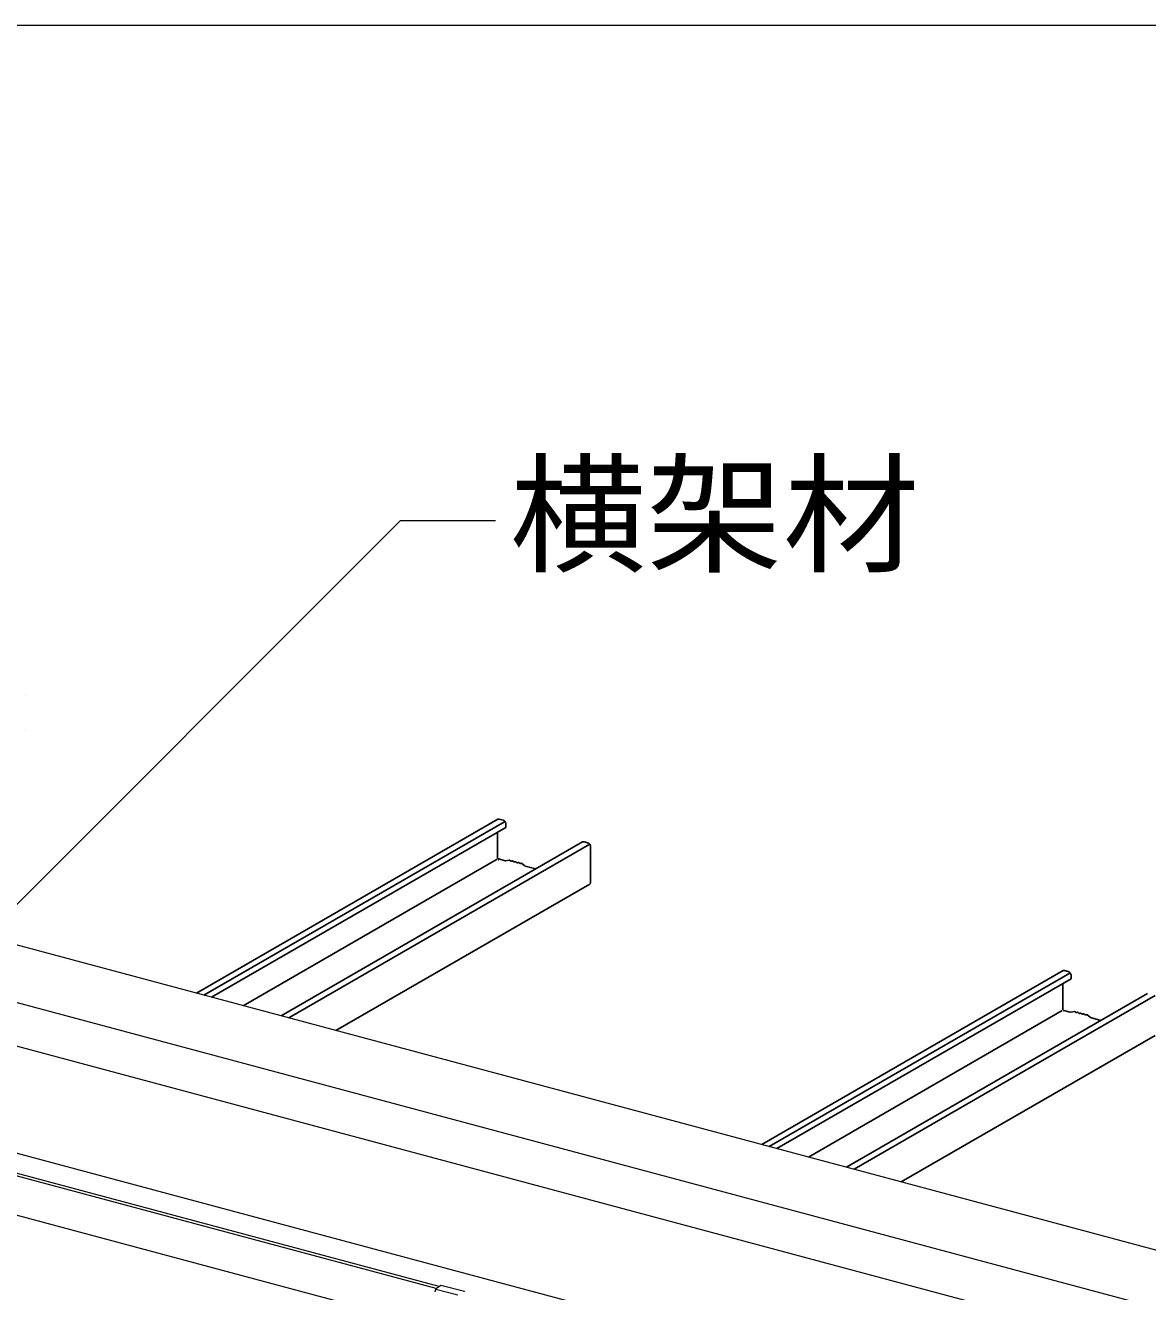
# Model space of a CAD drawing. Units: millimetres, scale not verified. Extents: x -3900 to 3900, y -2693 to 2650.
# Drawn here: x -1593 to -1075, y 928 to 1513 of the extents above; entities that cross this region are included whole.
import ezdxf
from ezdxf.enums import TextEntityAlignment as Align

# ---------------------------------------------------------------- set-up
doc = ezdxf.new("R2010")
doc.units = ezdxf.units.MM
doc.header["$LTSCALE"] = 20
for name, color, linetype, lineweight in [('1-2_野縁受け', 3, 'Continuous', 18), ('1-3_野縁', 2, 'Continuous', 25), ('1-6_文字', 7, 'Continuous', 18), ('1-A_クリップ', 7, 'Continuous', 18), ('F-3_野縁', 3, 'Continuous', 18)]:
    doc.layers.add(name, color=color, linetype=linetype, lineweight=lineweight)
doc.styles.add('ＭＳ ゴシック', font='')
doc.styles.get('ＭＳ ゴシック').set_extended_font_data('MS Gothic')

msp = doc.modelspace()

# ---------------------------------------------------------------- linework, layer by layer
at = {"layer": '1-2_野縁受け'}
for p, q in [((-399.02, 767.57), (-2262.24, 1266.82)), ((-430.51, 749.39), (-2293.73, 1248.64)), ((-2257.32, 1218.88), (-467.04, 739.18)), ((-512.7, 701.94), (-2257.32, 1169.4)), ((-1403.06, 929.98), (-1620.53, 988.25)), ((-1401.69, 930.93), (-1618.87, 989.12)), ((-1398.06, 910.57), (-1627.18, 971.96))]:
    msp.add_line(p, q, dxfattribs=at)
at = {"layer": '1-3_野縁'}
for p, q in [((-1374.62, 1146.53), (-1513.68, 1066.24)), ((-1371.57, 1145.35), (-1510.21, 1065.31)), ((-1373.96, 1146.55), (-1372.22, 1146.08)), ((-1506.66, 1064.36), (-1370.92, 1142.73)), ((-1374.8, 1128.97), (-1374.8, 1140.49)), ((-1370.92, 1144.24), (-1370.92, 1142.73)), ((-1335.61, 1136), (-1474.58, 1055.77)), ((-1332.2, 1135.02), (-1471.09, 1054.83)), ((-1334.84, 1136.08), (-1333.1, 1135.61)), ((-1331.8, 1117.44), (-1331.8, 1133.76)), ((-1374.99, 1128.05), (-1492.08, 1060.45)), ((-1374.22, 1128.15), (-1371.29, 1127.36)), ((-1369.42, 1127.65), (-1371.09, 1127.35)), ((-1368.83, 1127.31), (-1369.01, 1127.51)), ((-1368.1, 1127.26), (-1368.35, 1127.18)), ((-1367.44, 1126.94), (-1367.62, 1127.14)), ((-1366.71, 1126.89), (-1366.96, 1126.81)), ((-1366.05, 1126.56), (-1366.23, 1126.76)), ((-1365.32, 1126.52), (-1365.57, 1126.43)), ((-1364.66, 1126.19), (-1364.84, 1126.39)), ((-1363.93, 1126.15), (-1364.18, 1126.06)), ((-1362.2, 1124.97), (-1363.5, 1126.06)), ((-1357.14, 1123.57), (-1362.02, 1124.88)), ((-1332.22, 1116.6), (-1449.31, 1048.99)), ((-1113.82, 1076.65), (-1252.88, 996.36)), ((-1110.77, 1075.47), (-1249.41, 995.43)), ((-1113.16, 1076.67), (-1111.42, 1076.2)), ((-1245.86, 994.48), (-1110.12, 1072.85)), ((-1114, 1059.09), (-1114, 1070.61)), ((-1110.12, 1074.36), (-1110.12, 1072.85)), ((-1074.81, 1066.12), (-1213.78, 985.88)), ((-1071.4, 1065.14), (-1210.29, 984.95)), ((-1114.19, 1058.17), (-1231.28, 990.57)), ((-1113.42, 1058.27), (-1110.49, 1057.48)), ((-1108.62, 1057.77), (-1110.29, 1057.47)), ((-1108.03, 1057.43), (-1108.21, 1057.63)), ((-1107.3, 1057.38), (-1107.55, 1057.3)), ((-1106.64, 1057.05), (-1106.82, 1057.26)), ((-1105.91, 1057.01), (-1106.16, 1056.93)), ((-1105.25, 1056.68), (-1105.43, 1056.88)), ((-1104.52, 1056.64), (-1104.77, 1056.55)), ((-1103.86, 1056.31), (-1104.04, 1056.51)), ((-1103.13, 1056.26), (-1103.38, 1056.18)), ((-1101.4, 1055.09), (-1102.7, 1056.18)), ((-1096.34, 1053.69), (-1101.22, 1055)), ((-1071.42, 1046.71), (-1188.51, 979.11))]:
    msp.add_line(p, q, dxfattribs=at)
for centre, radius, start, end in [((-1594.16, 1203.65), 1.57, 359.41102, 359.86507), ((-1594.08, 1187.32), 1.49, 0.40636, 0.66471), ((-1374.27, 1145.67), 0.914, 111.63576, 120), ((-1374.27, 1145.6), 0.981, 91.53006, 110.22615), ((-1374.25, 1145.43), 1.15, 75.2791, 92.31622), ((-1372.59, 1144.75), 1.38, 59.17209, 74.56137), ((-1372.51, 1144.97), 1.15, 75.2791, 75.27946), ((-1372.73, 1144.44), 1.72, 47.4884, 60.39696), ((-1372.87, 1144.3), 1.92, 34.74982, 47.13036), ((-1372.98, 1144.2), 2.07, 23.69022, 35.42517), ((-1372.98, 1144.21), 2.06, 11.90216, 23.38902), ((-1372.78, 1144.22), 1.86, 0.40636, 12.91721), ((-1372.48, 1144.24), 1.57, 359.41102, 359.86507), ((-1335.15, 1135.2), 0.914, 111.63576, 120), ((-1335.15, 1135.13), 0.981, 91.53006, 110.22615), ((-1335.13, 1134.96), 1.15, 75.2791, 92.31622), ((-1333.47, 1134.29), 1.38, 59.17209, 74.56137), ((-1333.39, 1134.5), 1.15, 75.2791, 75.27946), ((-1333.29, 1134.36), 0.744, 75.2791, 75.27988), ((-1333.61, 1133.97), 1.72, 47.4884, 60.39696), ((-1333.75, 1133.83), 1.92, 34.74982, 47.13036), ((-1333.86, 1133.73), 2.07, 23.69022, 35.42517), ((-1333.86, 1133.74), 2.06, 11.90216, 23.38902), ((-1333.66, 1133.75), 1.86, 0.40636, 12.91721), ((-1333.36, 1133.77), 1.57, 359.41102, 359.86507), ((-1374, 1129.09), 1.26, 179.82106, 179.82169), ((-1373.99, 1128.98), 0.817, 180.29314, 193.00909), ((-1374.1, 1128.97), 0.706, 179.82106, 179.82169), ((-1373.88, 1128.98), 0.923, 191.90993, 203.38126), ((-1373.88, 1128.99), 0.919, 203.65993, 215.45546), ((-1373.93, 1128.94), 0.851, 214.70239, 227.17778), ((-1373.99, 1128.88), 0.767, 227.46767, 240.41769), ((-1374.06, 1128.74), 0.618, 239.21449, 254.51897), ((-1374.09, 1128.67), 0.538, 254.33559, 255.6644), ((-1374.09, 1128.63), 0.496, 254.96596, 255.03403), ((-1373.98, 1128.55), 0.964, 254.33559, 255.6644), ((-1371.17, 1127.8), 0.45, 255, 280.09938), ((-1369.34, 1127.21), 0.45, 41.47553, 100.09938), ((-1368.5, 1127.61), 0.45, 221.47553, 288.52447), ((-1367.96, 1126.84), 0.45, 41.47553, 108.52447), ((-1367.1, 1127.23), 0.45, 221.47553, 288.52447), ((-1366.56, 1126.47), 0.45, 41.47553, 108.52447), ((-1365.71, 1126.86), 0.45, 221.47553, 288.52447), ((-1365.17, 1126.09), 0.45, 41.47553, 108.52447), ((-1364.32, 1126.49), 0.45, 221.47553, 288.52447), ((-1363.79, 1125.72), 0.45, 49.90062, 108.52447), ((-1361.91, 1125.31), 0.45, 229.90062, 255), ((-1332.59, 1117.23), 0.736, 300, 311.63971), ((-1332.64, 1117.29), 0.816, 311.50742, 330.15334), ((-1332.81, 1117.37), 1, 331.01143, 347.02867), ((-1333.05, 1117.45), 1.25, 345.93053, 359.86507), ((-1333.28, 1117.44), 1.49, 0.40636, 0.66471), ((-1113.47, 1075.79), 0.914, 111.63576, 120), ((-1113.47, 1075.72), 0.981, 91.53006, 110.22615), ((-1113.45, 1075.55), 1.15, 75.2791, 92.31622), ((-1111.79, 1074.87), 1.38, 59.17209, 74.56137), ((-1111.71, 1075.09), 1.15, 75.2791, 75.27946), ((-1111.93, 1074.56), 1.72, 47.4884, 60.39696), ((-1112.07, 1074.42), 1.92, 34.74982, 47.13036), ((-1112.18, 1074.32), 2.07, 23.69022, 35.42517), ((-1112.18, 1074.33), 2.06, 11.90216, 23.38902), ((-1111.98, 1074.34), 1.86, 0.40636, 12.91721), ((-1111.68, 1074.36), 1.57, 359.41102, 359.86507), ((-1113.2, 1059.21), 1.26, 179.82106, 179.82169), ((-1113.19, 1059.1), 0.817, 180.29314, 193.00909), ((-1113.3, 1059.09), 0.706, 179.82106, 179.82169), ((-1113.08, 1059.1), 0.923, 191.90993, 203.38126), ((-1113.08, 1059.11), 0.919, 203.65993, 215.45546), ((-1113.13, 1059.06), 0.851, 214.70239, 227.17778), ((-1113.19, 1059), 0.767, 227.46767, 240.41769), ((-1113.26, 1058.86), 0.618, 239.21449, 254.51897), ((-1113.29, 1058.79), 0.538, 254.33559, 255.6644), ((-1113.18, 1058.67), 0.964, 254.33559, 255.6644), ((-1113.29, 1058.75), 0.496, 254.96596, 255.03403), ((-1108.54, 1057.33), 0.45, 41.47553, 100.09938), ((-1110.37, 1057.92), 0.45, 255, 280.09938), ((-1107.7, 1057.73), 0.45, 221.47553, 288.52447), ((-1107.16, 1056.96), 0.45, 41.47553, 108.52447), ((-1106.3, 1057.35), 0.45, 221.47553, 288.52447), ((-1105.76, 1056.58), 0.45, 41.47553, 108.52447), ((-1104.91, 1056.98), 0.45, 221.47553, 288.52447), ((-1104.37, 1056.21), 0.45, 41.47553, 108.52447), ((-1103.52, 1056.61), 0.45, 221.47553, 288.52447), ((-1102.99, 1055.84), 0.45, 49.90062, 108.52447), ((-1101.11, 1055.43), 0.45, 229.90062, 255)]:
    msp.add_arc(centre, radius, start, end, dxfattribs=at)
at = {"layer": '1-6_文字'}
msp.add_lwpolyline([(-1375.69, 1284.12), (-1419.65, 1284.12), (-1617.06, 1086.71)], dxfattribs=at)
at = {"layer": '1-A_クリップ'}
for p, q in [((-1403.25, 929.69), (-1393.09, 926.97)), ((-1402.89, 930.16), (-1401.03, 931.35)), ((-1390.03, 928.5), (-1400.83, 931.39))]:
    msp.add_line(p, q, dxfattribs=at)
for centre, radius, start, end in [((-1401.6, 928.69), 1.92, 167.83937, 170.68205), ((-1401.53, 928.67), 1.99, 165.07002, 167.84236), ((-1401.49, 928.66), 2.03, 162.33987, 165.07285), ((-1401.48, 928.66), 2.04, 159.61942, 162.34262), ((-1401.5, 928.66), 2.02, 156.87947, 159.62218), ((-1401.55, 928.68), 1.97, 154.09019, 156.88234), ((-1401.62, 928.72), 1.89, 151.22003, 154.09326), ((-1401.75, 928.93), 1.68, 132.63349, 155.40947), ((-1400.84, 931.02), 0.387, 114.20833, 120.08147), ((-1400.8, 930.96), 0.458, 120.07359, 120.07361), ((-1400.86, 931.07), 0.327, 107.64462, 114.21445), ((-1400.88, 931.12), 0.279, 100.33492, 107.64659), ((-1400.88, 931.15), 0.242, 92.29131, 100.32968), ((-1400.88, 931.18), 0.217, 83.61781, 92.27635), ((-1400.88, 931.19), 0.202, 74.52733, 83.59312), ((-1405.6, 928.75), 2.08, 350.94533, 355.5871), ((-1405.75, 928.76), 2.23, 355.58469, 0.02333), ((-1401.83, 928.72), 1.69, 173.62148, 176.70845), ((-1401.97, 928.72), 1.55, 176.70427, 178.54869), ((-1401.7, 928.7), 1.82, 170.67877, 173.62514), ((-1390.08, 928.23), 0.279, 100.33492, 107.64659), ((-1390.09, 928.26), 0.242, 92.29131, 100.32968), ((-1390.09, 928.29), 0.217, 83.61781, 92.27635), ((-1390.09, 928.3), 0.202, 74.52733, 83.59312)]:
    msp.add_arc(centre, radius, start, end, dxfattribs=at)
at = {"layer": 'F-3_野縁'}
msp.add_line((-3820, 1512.81), (-40, 1512.81), dxfattribs=at)

# ---------------------------------------------------------------- texts
at = {"layer": '1-6_文字', "style": 'ＭＳ ゴシック', "width": 1.05}
msp.add_text('横架材', height=43.99, dxfattribs=at).set_placement((-1369.05, 1251.95), align=Align.BOTTOM_LEFT)

doc.saveas('drawing.dxf')
